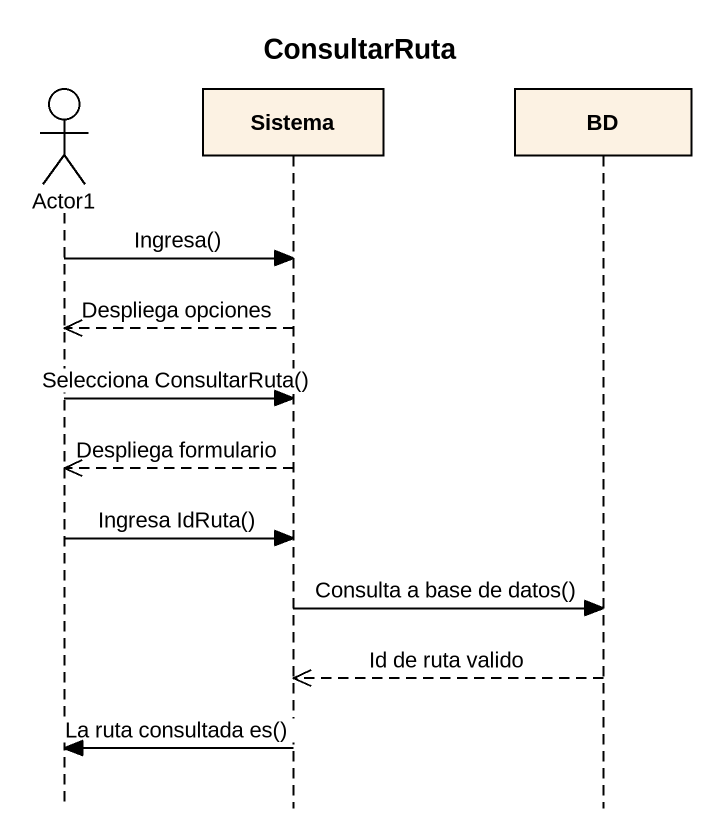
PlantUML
@startuml
title ConsultarRuta
hide footbox
actor Actor1
participant Sistema
participant BD

Actor1 -> Sistema : Ingresa()
Sistema -->> Actor1 : Despliega opciones
Actor1 -> Sistema : Selecciona ConsultarRuta()
Sistema -->> Actor1 : Despliega formulario
Actor1 -> Sistema : Ingresa IdRuta()
Sistema -> BD : Consulta a base de datos()
BD -->> Sistema : Id de ruta valido
Sistema -> Actor1 : La ruta consultada es()
@enduml
